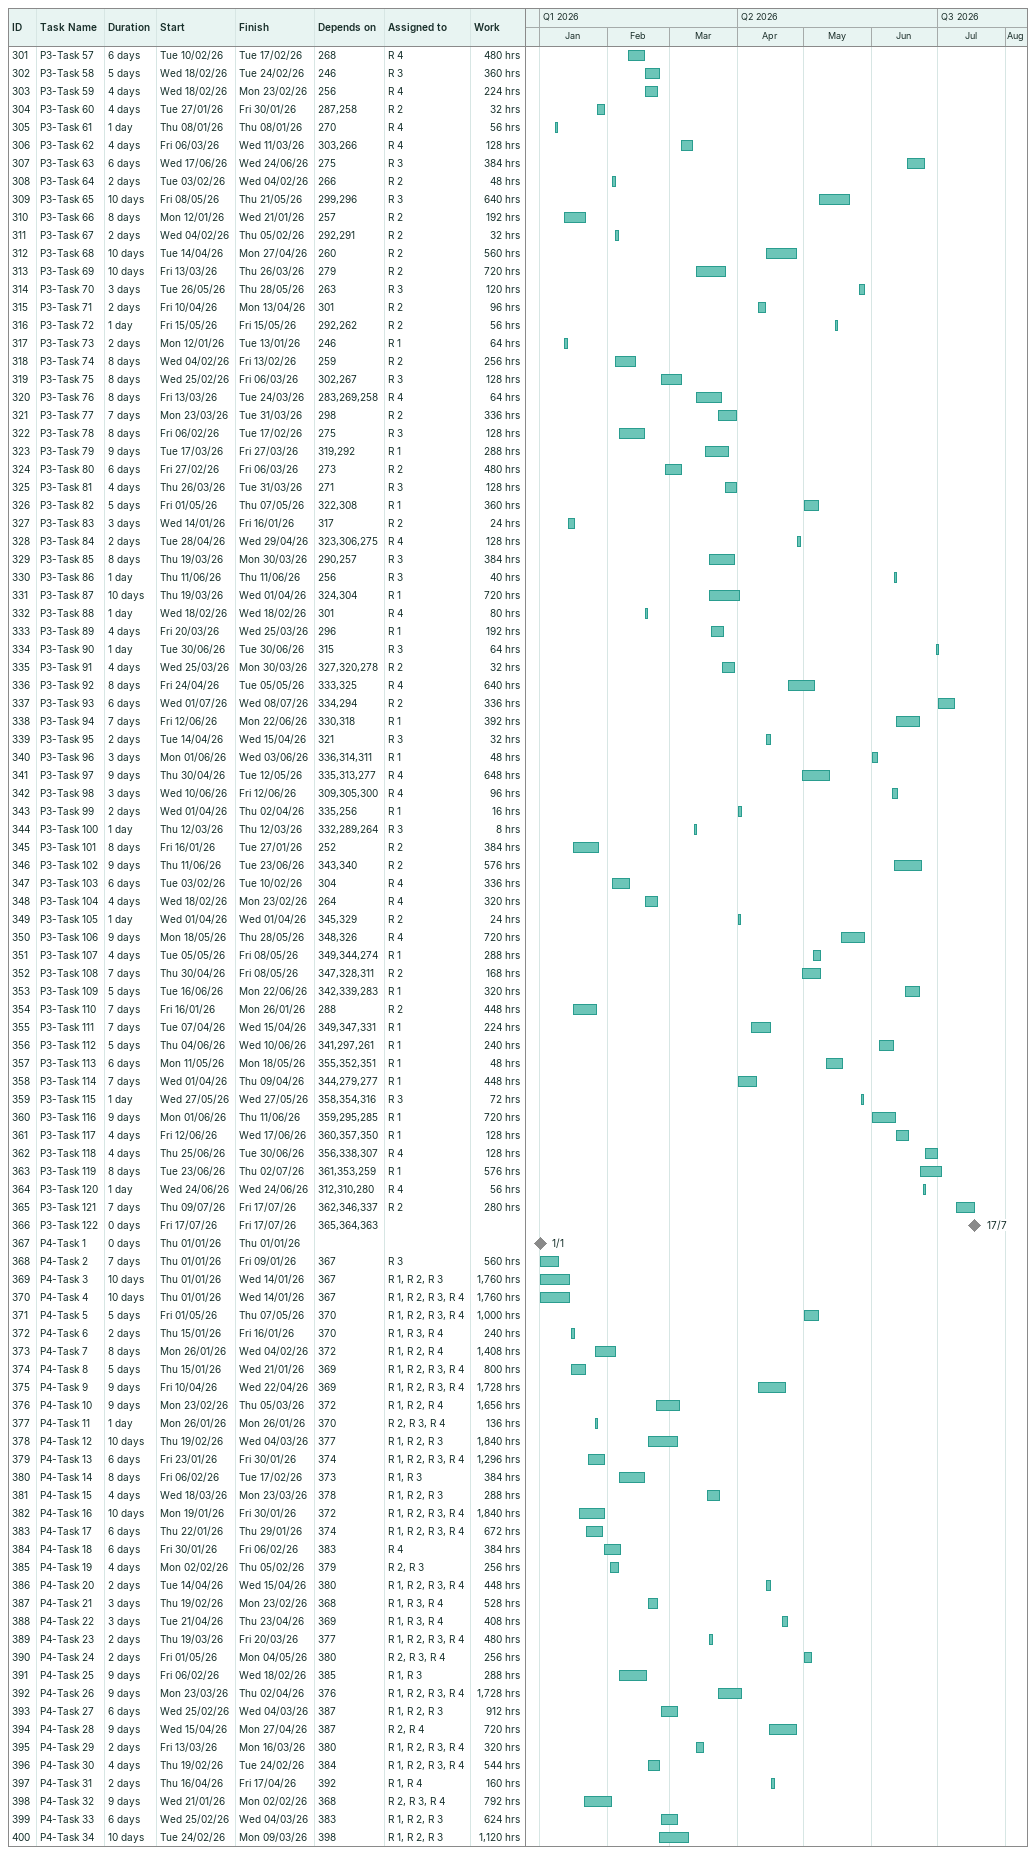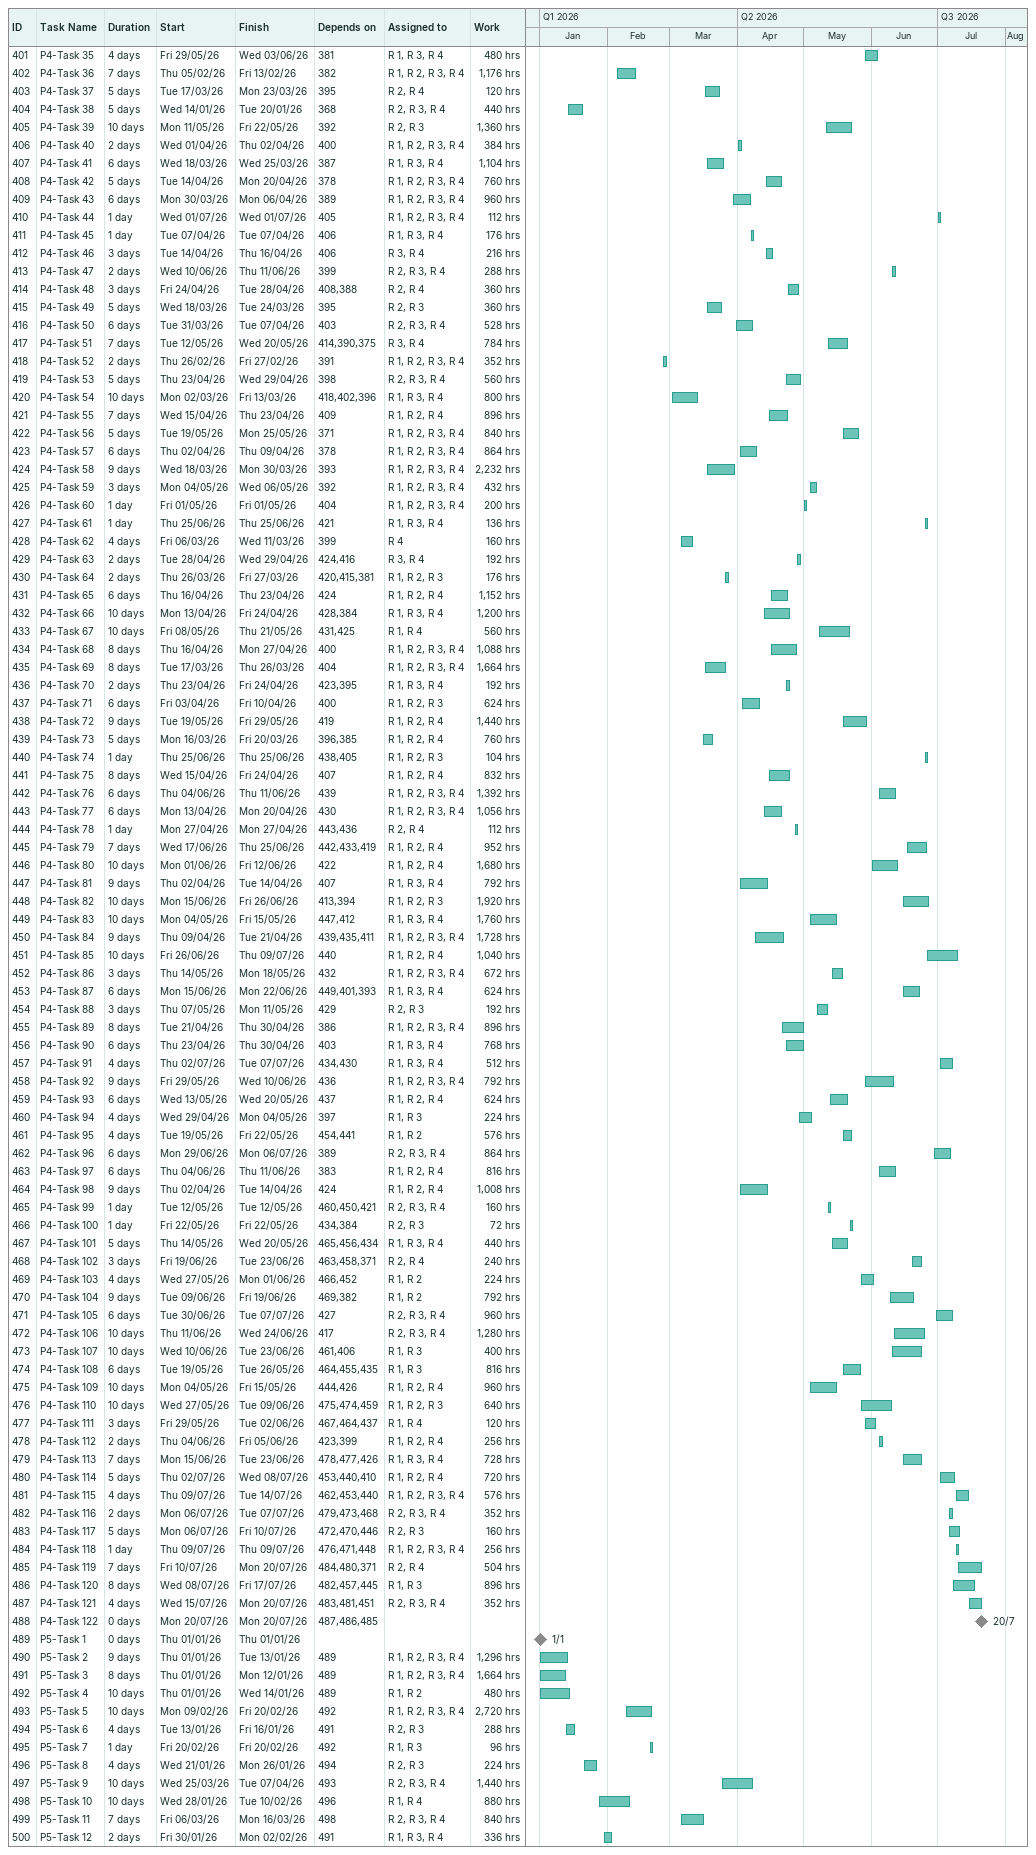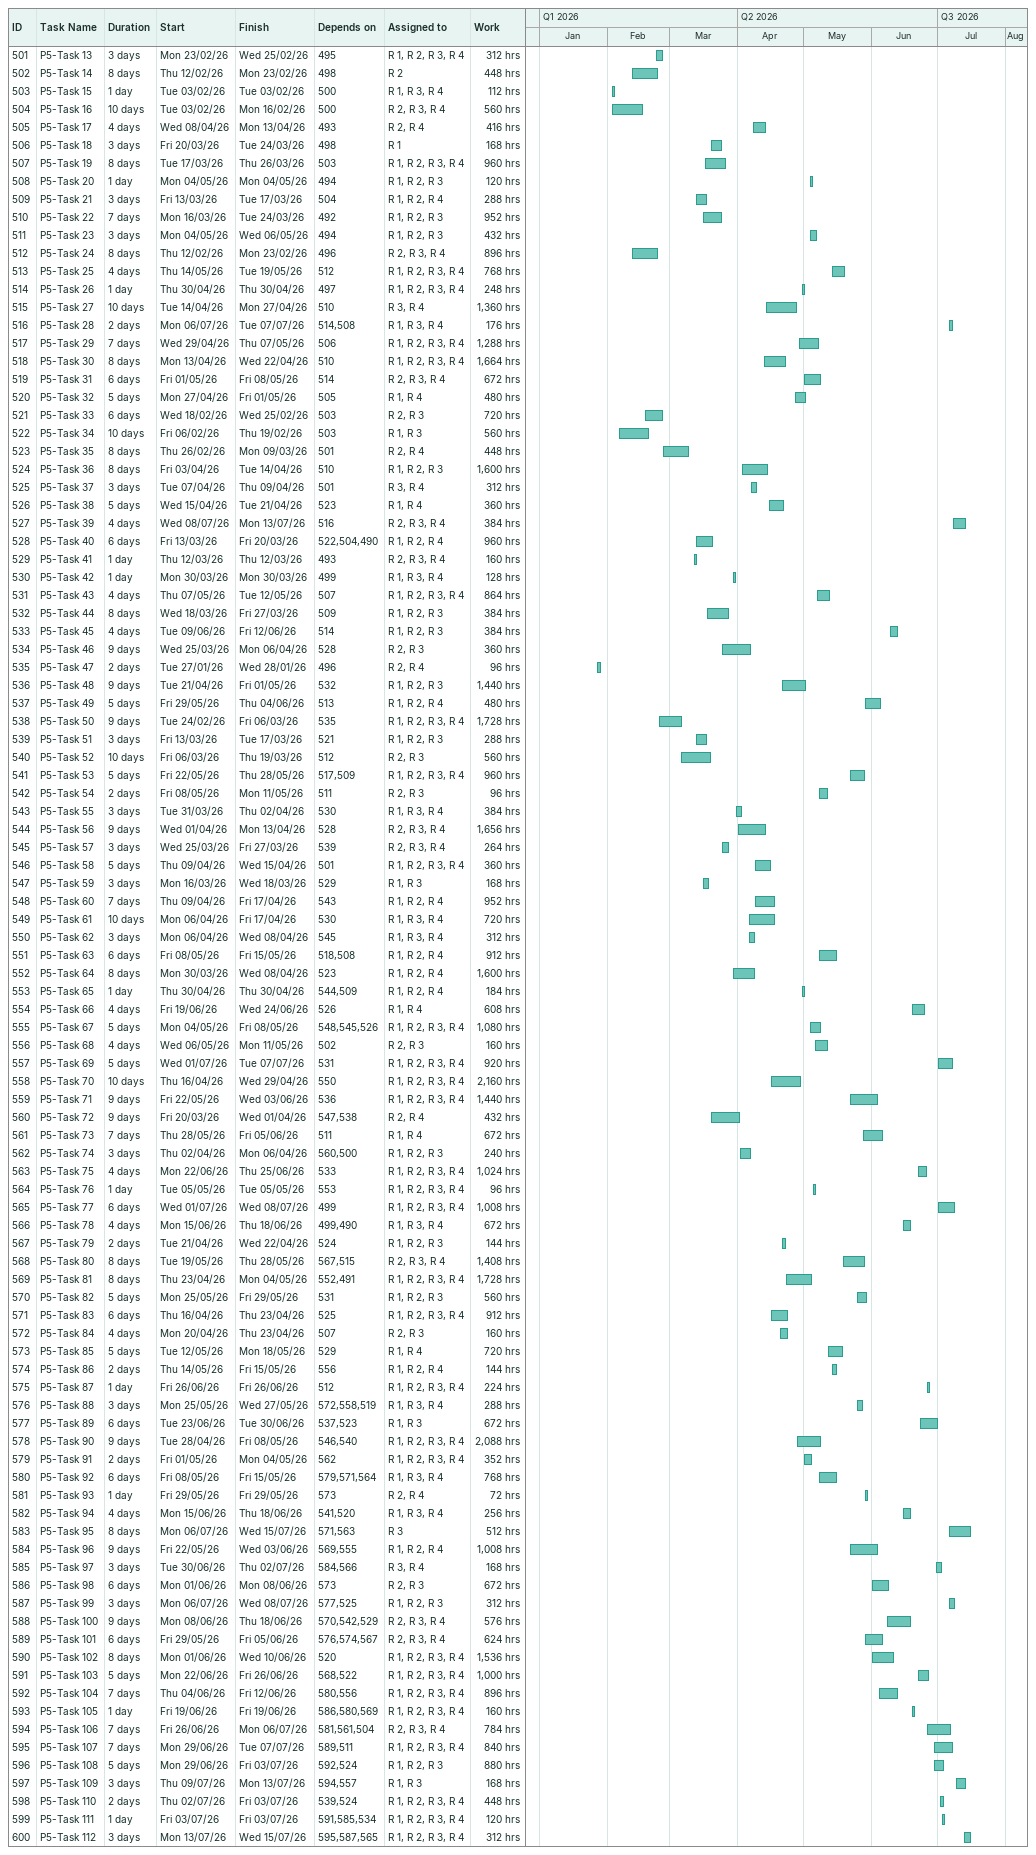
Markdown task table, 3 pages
| ID | Task | Duration | Start | Finish | Predecessors | Resources | Work (h) |
|---|---|---|---|---|---|---|---|
| 301 | P3-Task 57 | 6d | 2026-02-10 | 2026-02-17 | 268 | R 4 | 480 |
| 302 | P3-Task 58 | 5d | 2026-02-18 | 2026-02-24 | 246 | R 3 | 360 |
| 303 | P3-Task 59 | 4d | 2026-02-18 | 2026-02-23 | 256 | R 4 | 224 |
| 304 | P3-Task 60 | 4d | 2026-01-27 | 2026-01-30 | 287, 258 | R 2 | 32 |
| 305 | P3-Task 61 | 1d | 2026-01-08 | 2026-01-08 | 270 | R 4 | 56 |
| 306 | P3-Task 62 | 4d | 2026-03-06 | 2026-03-11 | 303, 266 | R 4 | 128 |
| 307 | P3-Task 63 | 6d | 2026-06-17 | 2026-06-24 | 275 | R 3 | 384 |
| 308 | P3-Task 64 | 2d | 2026-02-03 | 2026-02-04 | 266 | R 2 | 48 |
| 309 | P3-Task 65 | 10d | 2026-05-08 | 2026-05-21 | 299, 296 | R 3 | 640 |
| 310 | P3-Task 66 | 8d | 2026-01-12 | 2026-01-21 | 257 | R 2 | 192 |
| 311 | P3-Task 67 | 2d | 2026-02-04 | 2026-02-05 | 292, 291 | R 2 | 32 |
| 312 | P3-Task 68 | 10d | 2026-04-14 | 2026-04-27 | 260 | R 2 | 560 |
| 313 | P3-Task 69 | 10d | 2026-03-13 | 2026-03-26 | 279 | R 2 | 720 |
| 314 | P3-Task 70 | 3d | 2026-05-26 | 2026-05-28 | 263 | R 3 | 120 |
| 315 | P3-Task 71 | 2d | 2026-04-10 | 2026-04-13 | 301 | R 2 | 96 |
| 316 | P3-Task 72 | 1d | 2026-05-15 | 2026-05-15 | 292, 262 | R 2 | 56 |
| 317 | P3-Task 73 | 2d | 2026-01-12 | 2026-01-13 | 246 | R 1 | 64 |
| 318 | P3-Task 74 | 8d | 2026-02-04 | 2026-02-13 | 259 | R 2 | 256 |
| 319 | P3-Task 75 | 8d | 2026-02-25 | 2026-03-06 | 302, 267 | R 3 | 128 |
| 320 | P3-Task 76 | 8d | 2026-03-13 | 2026-03-24 | 283, 269, 258 | R 4 | 64 |
| 321 | P3-Task 77 | 7d | 2026-03-23 | 2026-03-31 | 298 | R 2 | 336 |
| 322 | P3-Task 78 | 8d | 2026-02-06 | 2026-02-17 | 275 | R 3 | 128 |
| 323 | P3-Task 79 | 9d | 2026-03-17 | 2026-03-27 | 319, 292 | R 1 | 288 |
| 324 | P3-Task 80 | 6d | 2026-02-27 | 2026-03-06 | 273 | R 2 | 480 |
| 325 | P3-Task 81 | 4d | 2026-03-26 | 2026-03-31 | 271 | R 3 | 128 |
| 326 | P3-Task 82 | 5d | 2026-05-01 | 2026-05-07 | 322, 308 | R 1 | 360 |
| 327 | P3-Task 83 | 3d | 2026-01-14 | 2026-01-16 | 317 | R 2 | 24 |
| 328 | P3-Task 84 | 2d | 2026-04-28 | 2026-04-29 | 323, 306, 275 | R 4 | 128 |
| 329 | P3-Task 85 | 8d | 2026-03-19 | 2026-03-30 | 290, 257 | R 3 | 384 |
| 330 | P3-Task 86 | 1d | 2026-06-11 | 2026-06-11 | 256 | R 3 | 40 |
| 331 | P3-Task 87 | 10d | 2026-03-19 | 2026-04-01 | 324, 304 | R 1 | 720 |
| 332 | P3-Task 88 | 1d | 2026-02-18 | 2026-02-18 | 301 | R 4 | 80 |
| 333 | P3-Task 89 | 4d | 2026-03-20 | 2026-03-25 | 296 | R 1 | 192 |
| 334 | P3-Task 90 | 1d | 2026-06-30 | 2026-06-30 | 315 | R 3 | 64 |
| 335 | P3-Task 91 | 4d | 2026-03-25 | 2026-03-30 | 327, 320, 278 | R 2 | 32 |
| 336 | P3-Task 92 | 8d | 2026-04-24 | 2026-05-05 | 333, 325 | R 4 | 640 |
| 337 | P3-Task 93 | 6d | 2026-07-01 | 2026-07-08 | 334, 294 | R 2 | 336 |
| 338 | P3-Task 94 | 7d | 2026-06-12 | 2026-06-22 | 330, 318 | R 1 | 392 |
| 339 | P3-Task 95 | 2d | 2026-04-14 | 2026-04-15 | 321 | R 3 | 32 |
| 340 | P3-Task 96 | 3d | 2026-06-01 | 2026-06-03 | 336, 314, 311 | R 1 | 48 |
| 341 | P3-Task 97 | 9d | 2026-04-30 | 2026-05-12 | 335, 313, 277 | R 4 | 648 |
| 342 | P3-Task 98 | 3d | 2026-06-10 | 2026-06-12 | 309, 305, 300 | R 4 | 96 |
| 343 | P3-Task 99 | 2d | 2026-04-01 | 2026-04-02 | 335, 256 | R 1 | 16 |
| 344 | P3-Task 100 | 1d | 2026-03-12 | 2026-03-12 | 332, 289, 264 | R 3 | 8 |
| 345 | P3-Task 101 | 8d | 2026-01-16 | 2026-01-27 | 252 | R 2 | 384 |
| 346 | P3-Task 102 | 9d | 2026-06-11 | 2026-06-23 | 343, 340 | R 2 | 576 |
| 347 | P3-Task 103 | 6d | 2026-02-03 | 2026-02-10 | 304 | R 4 | 336 |
| 348 | P3-Task 104 | 4d | 2026-02-18 | 2026-02-23 | 264 | R 4 | 320 |
| 349 | P3-Task 105 | 1d | 2026-04-01 | 2026-04-01 | 345, 329 | R 2 | 24 |
| 350 | P3-Task 106 | 9d | 2026-05-18 | 2026-05-28 | 348, 326 | R 4 | 720 |
| 351 | P3-Task 107 | 4d | 2026-05-05 | 2026-05-08 | 349, 344, 274 | R 1 | 288 |
| 352 | P3-Task 108 | 7d | 2026-04-30 | 2026-05-08 | 347, 328, 311 | R 2 | 168 |
| 353 | P3-Task 109 | 5d | 2026-06-16 | 2026-06-22 | 342, 339, 283 | R 1 | 320 |
| 354 | P3-Task 110 | 7d | 2026-01-16 | 2026-01-26 | 288 | R 2 | 448 |
| 355 | P3-Task 111 | 7d | 2026-04-07 | 2026-04-15 | 349, 347, 331 | R 1 | 224 |
| 356 | P3-Task 112 | 5d | 2026-06-04 | 2026-06-10 | 341, 297, 261 | R 1 | 240 |
| 357 | P3-Task 113 | 6d | 2026-05-11 | 2026-05-18 | 355, 352, 351 | R 1 | 48 |
| 358 | P3-Task 114 | 7d | 2026-04-01 | 2026-04-09 | 344, 279, 277 | R 1 | 448 |
| 359 | P3-Task 115 | 1d | 2026-05-27 | 2026-05-27 | 358, 354, 316 | R 3 | 72 |
| 360 | P3-Task 116 | 9d | 2026-06-01 | 2026-06-11 | 359, 295, 285 | R 1 | 720 |
| 361 | P3-Task 117 | 4d | 2026-06-12 | 2026-06-17 | 360, 357, 350 | R 1 | 128 |
| 362 | P3-Task 118 | 4d | 2026-06-25 | 2026-06-30 | 356, 338, 307 | R 4 | 128 |
| 363 | P3-Task 119 | 8d | 2026-06-23 | 2026-07-02 | 361, 353, 259 | R 1 | 576 |
| 364 | P3-Task 120 | 1d | 2026-06-24 | 2026-06-24 | 312, 310, 280 | R 4 | 56 |
| 365 | P3-Task 121 | 7d | 2026-07-09 | 2026-07-17 | 362, 346, 337 | R 2 | 280 |
| 366 | P3-Task 122 | 0d | 2026-07-17 | 2026-07-17 | 365, 364, 363 |  |  |
| 367 | P4-Task 1 | 0d | 2026-01-01 | 2026-01-01 |  |  |  |
| 368 | P4-Task 2 | 7d | 2026-01-01 | 2026-01-09 | 367 | R 3 | 560 |
| 369 | P4-Task 3 | 10d | 2026-01-01 | 2026-01-14 | 367 | R 1, R 2, R 3 | 1760 |
| 370 | P4-Task 4 | 10d | 2026-01-01 | 2026-01-14 | 367 | R 1, R 2, R 3, R 4 | 1760 |
| 371 | P4-Task 5 | 5d | 2026-05-01 | 2026-05-07 | 370 | R 1, R 2, R 3, R 4 | 1000 |
| 372 | P4-Task 6 | 2d | 2026-01-15 | 2026-01-16 | 370 | R 1, R 3, R 4 | 240 |
| 373 | P4-Task 7 | 8d | 2026-01-26 | 2026-02-04 | 372 | R 1, R 2, R 4 | 1408 |
| 374 | P4-Task 8 | 5d | 2026-01-15 | 2026-01-21 | 369 | R 1, R 2, R 3, R 4 | 800 |
| 375 | P4-Task 9 | 9d | 2026-04-10 | 2026-04-22 | 369 | R 1, R 2, R 3, R 4 | 1728 |
| 376 | P4-Task 10 | 9d | 2026-02-23 | 2026-03-05 | 372 | R 1, R 2, R 4 | 1656 |
| 377 | P4-Task 11 | 1d | 2026-01-26 | 2026-01-26 | 370 | R 2, R 3, R 4 | 136 |
| 378 | P4-Task 12 | 10d | 2026-02-19 | 2026-03-04 | 377 | R 1, R 2, R 3 | 1840 |
| 379 | P4-Task 13 | 6d | 2026-01-23 | 2026-01-30 | 374 | R 1, R 2, R 3, R 4 | 1296 |
| 380 | P4-Task 14 | 8d | 2026-02-06 | 2026-02-17 | 373 | R 1, R 3 | 384 |
| 381 | P4-Task 15 | 4d | 2026-03-18 | 2026-03-23 | 378 | R 1, R 2, R 3 | 288 |
| 382 | P4-Task 16 | 10d | 2026-01-19 | 2026-01-30 | 372 | R 1, R 2, R 3, R 4 | 1840 |
| 383 | P4-Task 17 | 6d | 2026-01-22 | 2026-01-29 | 374 | R 1, R 2, R 3, R 4 | 672 |
| 384 | P4-Task 18 | 6d | 2026-01-30 | 2026-02-06 | 383 | R 4 | 384 |
| 385 | P4-Task 19 | 4d | 2026-02-02 | 2026-02-05 | 379 | R 2, R 3 | 256 |
| 386 | P4-Task 20 | 2d | 2026-04-14 | 2026-04-15 | 380 | R 1, R 2, R 3, R 4 | 448 |
| 387 | P4-Task 21 | 3d | 2026-02-19 | 2026-02-23 | 368 | R 1, R 3, R 4 | 528 |
| 388 | P4-Task 22 | 3d | 2026-04-21 | 2026-04-23 | 369 | R 1, R 3, R 4 | 408 |
| 389 | P4-Task 23 | 2d | 2026-03-19 | 2026-03-20 | 377 | R 1, R 2, R 3, R 4 | 480 |
| 390 | P4-Task 24 | 2d | 2026-05-01 | 2026-05-04 | 380 | R 2, R 3, R 4 | 256 |
| 391 | P4-Task 25 | 9d | 2026-02-06 | 2026-02-18 | 385 | R 1, R 3 | 288 |
| 392 | P4-Task 26 | 9d | 2026-03-23 | 2026-04-02 | 376 | R 1, R 2, R 3, R 4 | 1728 |
| 393 | P4-Task 27 | 6d | 2026-02-25 | 2026-03-04 | 387 | R 1, R 2, R 3 | 912 |
| 394 | P4-Task 28 | 9d | 2026-04-15 | 2026-04-27 | 387 | R 2, R 4 | 720 |
| 395 | P4-Task 29 | 2d | 2026-03-13 | 2026-03-16 | 380 | R 1, R 2, R 3, R 4 | 320 |
| 396 | P4-Task 30 | 4d | 2026-02-19 | 2026-02-24 | 384 | R 1, R 2, R 3, R 4 | 544 |
| 397 | P4-Task 31 | 2d | 2026-04-16 | 2026-04-17 | 392 | R 1, R 4 | 160 |
| 398 | P4-Task 32 | 9d | 2026-01-21 | 2026-02-02 | 368 | R 2, R 3, R 4 | 792 |
| 399 | P4-Task 33 | 6d | 2026-02-25 | 2026-03-04 | 383 | R 1, R 2, R 3 | 624 |
| 400 | P4-Task 34 | 10d | 2026-02-24 | 2026-03-09 | 398 | R 1, R 2, R 3 | 1120 |
| 401 | P4-Task 35 | 4d | 2026-05-29 | 2026-06-03 | 381 | R 1, R 3, R 4 | 480 |
| 402 | P4-Task 36 | 7d | 2026-02-05 | 2026-02-13 | 382 | R 1, R 2, R 3, R 4 | 1176 |
| 403 | P4-Task 37 | 5d | 2026-03-17 | 2026-03-23 | 395 | R 2, R 4 | 120 |
| 404 | P4-Task 38 | 5d | 2026-01-14 | 2026-01-20 | 368 | R 2, R 3, R 4 | 440 |
| 405 | P4-Task 39 | 10d | 2026-05-11 | 2026-05-22 | 392 | R 2, R 3 | 1360 |
| 406 | P4-Task 40 | 2d | 2026-04-01 | 2026-04-02 | 400 | R 1, R 2, R 3, R 4 | 384 |
| 407 | P4-Task 41 | 6d | 2026-03-18 | 2026-03-25 | 387 | R 1, R 3, R 4 | 1104 |
| 408 | P4-Task 42 | 5d | 2026-04-14 | 2026-04-20 | 378 | R 1, R 2, R 3, R 4 | 760 |
| 409 | P4-Task 43 | 6d | 2026-03-30 | 2026-04-06 | 389 | R 1, R 2, R 3, R 4 | 960 |
| 410 | P4-Task 44 | 1d | 2026-07-01 | 2026-07-01 | 405 | R 1, R 2, R 3, R 4 | 112 |
| 411 | P4-Task 45 | 1d | 2026-04-07 | 2026-04-07 | 406 | R 1, R 3, R 4 | 176 |
| 412 | P4-Task 46 | 3d | 2026-04-14 | 2026-04-16 | 406 | R 3, R 4 | 216 |
| 413 | P4-Task 47 | 2d | 2026-06-10 | 2026-06-11 | 399 | R 2, R 3, R 4 | 288 |
| 414 | P4-Task 48 | 3d | 2026-04-24 | 2026-04-28 | 408, 388 | R 2, R 4 | 360 |
| 415 | P4-Task 49 | 5d | 2026-03-18 | 2026-03-24 | 395 | R 2, R 3 | 360 |
| 416 | P4-Task 50 | 6d | 2026-03-31 | 2026-04-07 | 403 | R 2, R 3, R 4 | 528 |
| 417 | P4-Task 51 | 7d | 2026-05-12 | 2026-05-20 | 414, 390, 375 | R 3, R 4 | 784 |
| 418 | P4-Task 52 | 2d | 2026-02-26 | 2026-02-27 | 391 | R 1, R 2, R 3, R 4 | 352 |
| 419 | P4-Task 53 | 5d | 2026-04-23 | 2026-04-29 | 398 | R 2, R 3, R 4 | 560 |
| 420 | P4-Task 54 | 10d | 2026-03-02 | 2026-03-13 | 418, 402, 396 | R 1, R 3, R 4 | 800 |
| 421 | P4-Task 55 | 7d | 2026-04-15 | 2026-04-23 | 409 | R 1, R 2, R 4 | 896 |
| 422 | P4-Task 56 | 5d | 2026-05-19 | 2026-05-25 | 371 | R 1, R 2, R 3, R 4 | 840 |
| 423 | P4-Task 57 | 6d | 2026-04-02 | 2026-04-09 | 378 | R 1, R 2, R 3, R 4 | 864 |
| 424 | P4-Task 58 | 9d | 2026-03-18 | 2026-03-30 | 393 | R 1, R 2, R 3, R 4 | 2232 |
| 425 | P4-Task 59 | 3d | 2026-05-04 | 2026-05-06 | 392 | R 1, R 2, R 3, R 4 | 432 |
| 426 | P4-Task 60 | 1d | 2026-05-01 | 2026-05-01 | 404 | R 1, R 2, R 3, R 4 | 200 |
| 427 | P4-Task 61 | 1d | 2026-06-25 | 2026-06-25 | 421 | R 1, R 3, R 4 | 136 |
| 428 | P4-Task 62 | 4d | 2026-03-06 | 2026-03-11 | 399 | R 4 | 160 |
| 429 | P4-Task 63 | 2d | 2026-04-28 | 2026-04-29 | 424, 416 | R 3, R 4 | 192 |
| 430 | P4-Task 64 | 2d | 2026-03-26 | 2026-03-27 | 420, 415, 381 | R 1, R 2, R 3 | 176 |
| 431 | P4-Task 65 | 6d | 2026-04-16 | 2026-04-23 | 424 | R 1, R 2, R 4 | 1152 |
| 432 | P4-Task 66 | 10d | 2026-04-13 | 2026-04-24 | 428, 384 | R 1, R 3, R 4 | 1200 |
| 433 | P4-Task 67 | 10d | 2026-05-08 | 2026-05-21 | 431, 425 | R 1, R 4 | 560 |
| 434 | P4-Task 68 | 8d | 2026-04-16 | 2026-04-27 | 400 | R 1, R 2, R 3, R 4 | 1088 |
| 435 | P4-Task 69 | 8d | 2026-03-17 | 2026-03-26 | 404 | R 1, R 2, R 3, R 4 | 1664 |
| 436 | P4-Task 70 | 2d | 2026-04-23 | 2026-04-24 | 423, 395 | R 1, R 3, R 4 | 192 |
| 437 | P4-Task 71 | 6d | 2026-04-03 | 2026-04-10 | 400 | R 1, R 2, R 3 | 624 |
| 438 | P4-Task 72 | 9d | 2026-05-19 | 2026-05-29 | 419 | R 1, R 2, R 4 | 1440 |
| 439 | P4-Task 73 | 5d | 2026-03-16 | 2026-03-20 | 396, 385 | R 1, R 2, R 4 | 760 |
| 440 | P4-Task 74 | 1d | 2026-06-25 | 2026-06-25 | 438, 405 | R 1, R 2, R 3 | 104 |
| 441 | P4-Task 75 | 8d | 2026-04-15 | 2026-04-24 | 407 | R 1, R 2, R 4 | 832 |
| 442 | P4-Task 76 | 6d | 2026-06-04 | 2026-06-11 | 439 | R 1, R 2, R 3, R 4 | 1392 |
| 443 | P4-Task 77 | 6d | 2026-04-13 | 2026-04-20 | 430 | R 1, R 2, R 3, R 4 | 1056 |
| 444 | P4-Task 78 | 1d | 2026-04-27 | 2026-04-27 | 443, 436 | R 2, R 4 | 112 |
| 445 | P4-Task 79 | 7d | 2026-06-17 | 2026-06-25 | 442, 433, 419 | R 1, R 2, R 4 | 952 |
| 446 | P4-Task 80 | 10d | 2026-06-01 | 2026-06-12 | 422 | R 1, R 2, R 4 | 1680 |
| 447 | P4-Task 81 | 9d | 2026-04-02 | 2026-04-14 | 407 | R 1, R 3, R 4 | 792 |
| 448 | P4-Task 82 | 10d | 2026-06-15 | 2026-06-26 | 413, 394 | R 1, R 2, R 3 | 1920 |
| 449 | P4-Task 83 | 10d | 2026-05-04 | 2026-05-15 | 447, 412 | R 1, R 3, R 4 | 1760 |
| 450 | P4-Task 84 | 9d | 2026-04-09 | 2026-04-21 | 439, 435, 411 | R 1, R 2, R 3, R 4 | 1728 |
| 451 | P4-Task 85 | 10d | 2026-06-26 | 2026-07-09 | 440 | R 1, R 2, R 4 | 1040 |
| 452 | P4-Task 86 | 3d | 2026-05-14 | 2026-05-18 | 432 | R 1, R 2, R 3, R 4 | 672 |
| 453 | P4-Task 87 | 6d | 2026-06-15 | 2026-06-22 | 449, 401, 393 | R 1, R 3, R 4 | 624 |
| 454 | P4-Task 88 | 3d | 2026-05-07 | 2026-05-11 | 429 | R 2, R 3 | 192 |
| 455 | P4-Task 89 | 8d | 2026-04-21 | 2026-04-30 | 386 | R 1, R 2, R 3, R 4 | 896 |
| 456 | P4-Task 90 | 6d | 2026-04-23 | 2026-04-30 | 403 | R 1, R 3, R 4 | 768 |
| 457 | P4-Task 91 | 4d | 2026-07-02 | 2026-07-07 | 434, 430 | R 1, R 3, R 4 | 512 |
| 458 | P4-Task 92 | 9d | 2026-05-29 | 2026-06-10 | 436 | R 1, R 2, R 3, R 4 | 792 |
| 459 | P4-Task 93 | 6d | 2026-05-13 | 2026-05-20 | 437 | R 1, R 2, R 4 | 624 |
| 460 | P4-Task 94 | 4d | 2026-04-29 | 2026-05-04 | 397 | R 1, R 3 | 224 |
| 461 | P4-Task 95 | 4d | 2026-05-19 | 2026-05-22 | 454, 441 | R 1, R 2 | 576 |
| 462 | P4-Task 96 | 6d | 2026-06-29 | 2026-07-06 | 389 | R 2, R 3, R 4 | 864 |
| 463 | P4-Task 97 | 6d | 2026-06-04 | 2026-06-11 | 383 | R 1, R 2, R 4 | 816 |
| 464 | P4-Task 98 | 9d | 2026-04-02 | 2026-04-14 | 424 | R 1, R 2, R 4 | 1008 |
| 465 | P4-Task 99 | 1d | 2026-05-12 | 2026-05-12 | 460, 450, 421 | R 2, R 3, R 4 | 160 |
| 466 | P4-Task 100 | 1d | 2026-05-22 | 2026-05-22 | 434, 384 | R 2, R 3 | 72 |
| 467 | P4-Task 101 | 5d | 2026-05-14 | 2026-05-20 | 465, 456, 434 | R 1, R 3, R 4 | 440 |
| 468 | P4-Task 102 | 3d | 2026-06-19 | 2026-06-23 | 463, 458, 371 | R 2, R 4 | 240 |
| 469 | P4-Task 103 | 4d | 2026-05-27 | 2026-06-01 | 466, 452 | R 1, R 2 | 224 |
| 470 | P4-Task 104 | 9d | 2026-06-09 | 2026-06-19 | 469, 382 | R 1, R 2 | 792 |
| 471 | P4-Task 105 | 6d | 2026-06-30 | 2026-07-07 | 427 | R 2, R 3, R 4 | 960 |
| 472 | P4-Task 106 | 10d | 2026-06-11 | 2026-06-24 | 417 | R 2, R 3, R 4 | 1280 |
| 473 | P4-Task 107 | 10d | 2026-06-10 | 2026-06-23 | 461, 406 | R 1, R 3 | 400 |
| 474 | P4-Task 108 | 6d | 2026-05-19 | 2026-05-26 | 464, 455, 435 | R 1, R 3 | 816 |
| 475 | P4-Task 109 | 10d | 2026-05-04 | 2026-05-15 | 444, 426 | R 1, R 2, R 4 | 960 |
| 476 | P4-Task 110 | 10d | 2026-05-27 | 2026-06-09 | 475, 474, 459 | R 1, R 2, R 3 | 640 |
| 477 | P4-Task 111 | 3d | 2026-05-29 | 2026-06-02 | 467, 464, 437 | R 1, R 4 | 120 |
| 478 | P4-Task 112 | 2d | 2026-06-04 | 2026-06-05 | 423, 399 | R 1, R 2, R 4 | 256 |
| 479 | P4-Task 113 | 7d | 2026-06-15 | 2026-06-23 | 478, 477, 426 | R 1, R 3, R 4 | 728 |
| 480 | P4-Task 114 | 5d | 2026-07-02 | 2026-07-08 | 453, 440, 410 | R 1, R 2, R 4 | 720 |
| 481 | P4-Task 115 | 4d | 2026-07-09 | 2026-07-14 | 462, 453, 440 | R 1, R 2, R 3, R 4 | 576 |
| 482 | P4-Task 116 | 2d | 2026-07-06 | 2026-07-07 | 479, 473, 468 | R 2, R 3, R 4 | 352 |
| 483 | P4-Task 117 | 5d | 2026-07-06 | 2026-07-10 | 472, 470, 446 | R 2, R 3 | 160 |
| 484 | P4-Task 118 | 1d | 2026-07-09 | 2026-07-09 | 476, 471, 448 | R 1, R 2, R 3, R 4 | 256 |
| 485 | P4-Task 119 | 7d | 2026-07-10 | 2026-07-20 | 484, 480, 371 | R 2, R 4 | 504 |
| 486 | P4-Task 120 | 8d | 2026-07-08 | 2026-07-17 | 482, 457, 445 | R 1, R 3 | 896 |
| 487 | P4-Task 121 | 4d | 2026-07-15 | 2026-07-20 | 483, 481, 451 | R 2, R 3, R 4 | 352 |
| 488 | P4-Task 122 | 0d | 2026-07-20 | 2026-07-20 | 487, 486, 485 |  |  |
| 489 | P5-Task 1 | 0d | 2026-01-01 | 2026-01-01 |  |  |  |
| 490 | P5-Task 2 | 9d | 2026-01-01 | 2026-01-13 | 489 | R 1, R 2, R 3, R 4 | 1296 |
| 491 | P5-Task 3 | 8d | 2026-01-01 | 2026-01-12 | 489 | R 1, R 2, R 3, R 4 | 1664 |
| 492 | P5-Task 4 | 10d | 2026-01-01 | 2026-01-14 | 489 | R 1, R 2 | 480 |
| 493 | P5-Task 5 | 10d | 2026-02-09 | 2026-02-20 | 492 | R 1, R 2, R 3, R 4 | 2720 |
| 494 | P5-Task 6 | 4d | 2026-01-13 | 2026-01-16 | 491 | R 2, R 3 | 288 |
| 495 | P5-Task 7 | 1d | 2026-02-20 | 2026-02-20 | 492 | R 1, R 3 | 96 |
| 496 | P5-Task 8 | 4d | 2026-01-21 | 2026-01-26 | 494 | R 2, R 3 | 224 |
| 497 | P5-Task 9 | 10d | 2026-03-25 | 2026-04-07 | 493 | R 2, R 3, R 4 | 1440 |
| 498 | P5-Task 10 | 10d | 2026-01-28 | 2026-02-10 | 496 | R 1, R 4 | 880 |
| 499 | P5-Task 11 | 7d | 2026-03-06 | 2026-03-16 | 498 | R 2, R 3, R 4 | 840 |
| 500 | P5-Task 12 | 2d | 2026-01-30 | 2026-02-02 | 491 | R 1, R 3, R 4 | 336 |
| 501 | P5-Task 13 | 3d | 2026-02-23 | 2026-02-25 | 495 | R 1, R 2, R 3, R 4 | 312 |
| 502 | P5-Task 14 | 8d | 2026-02-12 | 2026-02-23 | 498 | R 2 | 448 |
| 503 | P5-Task 15 | 1d | 2026-02-03 | 2026-02-03 | 500 | R 1, R 3, R 4 | 112 |
| 504 | P5-Task 16 | 10d | 2026-02-03 | 2026-02-16 | 500 | R 2, R 3, R 4 | 560 |
| 505 | P5-Task 17 | 4d | 2026-04-08 | 2026-04-13 | 493 | R 2, R 4 | 416 |
| 506 | P5-Task 18 | 3d | 2026-03-20 | 2026-03-24 | 498 | R 1 | 168 |
| 507 | P5-Task 19 | 8d | 2026-03-17 | 2026-03-26 | 503 | R 1, R 2, R 3, R 4 | 960 |
| 508 | P5-Task 20 | 1d | 2026-05-04 | 2026-05-04 | 494 | R 1, R 2, R 3 | 120 |
| 509 | P5-Task 21 | 3d | 2026-03-13 | 2026-03-17 | 504 | R 1, R 2, R 4 | 288 |
| 510 | P5-Task 22 | 7d | 2026-03-16 | 2026-03-24 | 492 | R 1, R 2, R 3 | 952 |
| 511 | P5-Task 23 | 3d | 2026-05-04 | 2026-05-06 | 494 | R 1, R 2, R 3 | 432 |
| 512 | P5-Task 24 | 8d | 2026-02-12 | 2026-02-23 | 496 | R 2, R 3, R 4 | 896 |
| 513 | P5-Task 25 | 4d | 2026-05-14 | 2026-05-19 | 512 | R 1, R 2, R 3, R 4 | 768 |
| 514 | P5-Task 26 | 1d | 2026-04-30 | 2026-04-30 | 497 | R 1, R 2, R 3, R 4 | 248 |
| 515 | P5-Task 27 | 10d | 2026-04-14 | 2026-04-27 | 510 | R 3, R 4 | 1360 |
| 516 | P5-Task 28 | 2d | 2026-07-06 | 2026-07-07 | 514, 508 | R 1, R 3, R 4 | 176 |
| 517 | P5-Task 29 | 7d | 2026-04-29 | 2026-05-07 | 506 | R 1, R 2, R 3, R 4 | 1288 |
| 518 | P5-Task 30 | 8d | 2026-04-13 | 2026-04-22 | 510 | R 1, R 2, R 3, R 4 | 1664 |
| 519 | P5-Task 31 | 6d | 2026-05-01 | 2026-05-08 | 514 | R 2, R 3, R 4 | 672 |
| 520 | P5-Task 32 | 5d | 2026-04-27 | 2026-05-01 | 505 | R 1, R 4 | 480 |
| 521 | P5-Task 33 | 6d | 2026-02-18 | 2026-02-25 | 503 | R 2, R 3 | 720 |
| 522 | P5-Task 34 | 10d | 2026-02-06 | 2026-02-19 | 503 | R 1, R 3 | 560 |
| 523 | P5-Task 35 | 8d | 2026-02-26 | 2026-03-09 | 501 | R 2, R 4 | 448 |
| 524 | P5-Task 36 | 8d | 2026-04-03 | 2026-04-14 | 510 | R 1, R 2, R 3 | 1600 |
| 525 | P5-Task 37 | 3d | 2026-04-07 | 2026-04-09 | 501 | R 3, R 4 | 312 |
| 526 | P5-Task 38 | 5d | 2026-04-15 | 2026-04-21 | 523 | R 1, R 4 | 360 |
| 527 | P5-Task 39 | 4d | 2026-07-08 | 2026-07-13 | 516 | R 2, R 3, R 4 | 384 |
| 528 | P5-Task 40 | 6d | 2026-03-13 | 2026-03-20 | 522, 504, 490 | R 1, R 2, R 4 | 960 |
| 529 | P5-Task 41 | 1d | 2026-03-12 | 2026-03-12 | 493 | R 2, R 3, R 4 | 160 |
| 530 | P5-Task 42 | 1d | 2026-03-30 | 2026-03-30 | 499 | R 1, R 3, R 4 | 128 |
| 531 | P5-Task 43 | 4d | 2026-05-07 | 2026-05-12 | 507 | R 1, R 2, R 3, R 4 | 864 |
| 532 | P5-Task 44 | 8d | 2026-03-18 | 2026-03-27 | 509 | R 1, R 2, R 3 | 384 |
| 533 | P5-Task 45 | 4d | 2026-06-09 | 2026-06-12 | 514 | R 1, R 2, R 3 | 384 |
| 534 | P5-Task 46 | 9d | 2026-03-25 | 2026-04-06 | 528 | R 2, R 3 | 360 |
| 535 | P5-Task 47 | 2d | 2026-01-27 | 2026-01-28 | 496 | R 2, R 4 | 96 |
| 536 | P5-Task 48 | 9d | 2026-04-21 | 2026-05-01 | 532 | R 1, R 2, R 3 | 1440 |
| 537 | P5-Task 49 | 5d | 2026-05-29 | 2026-06-04 | 513 | R 1, R 2, R 4 | 480 |
| 538 | P5-Task 50 | 9d | 2026-02-24 | 2026-03-06 | 535 | R 1, R 2, R 3, R 4 | 1728 |
| 539 | P5-Task 51 | 3d | 2026-03-13 | 2026-03-17 | 521 | R 1, R 2, R 3 | 288 |
| 540 | P5-Task 52 | 10d | 2026-03-06 | 2026-03-19 | 512 | R 2, R 3 | 560 |
| 541 | P5-Task 53 | 5d | 2026-05-22 | 2026-05-28 | 517, 509 | R 1, R 2, R 3, R 4 | 960 |
| 542 | P5-Task 54 | 2d | 2026-05-08 | 2026-05-11 | 511 | R 2, R 3 | 96 |
| 543 | P5-Task 55 | 3d | 2026-03-31 | 2026-04-02 | 530 | R 1, R 3, R 4 | 384 |
| 544 | P5-Task 56 | 9d | 2026-04-01 | 2026-04-13 | 528 | R 2, R 3, R 4 | 1656 |
| 545 | P5-Task 57 | 3d | 2026-03-25 | 2026-03-27 | 539 | R 2, R 3, R 4 | 264 |
| 546 | P5-Task 58 | 5d | 2026-04-09 | 2026-04-15 | 501 | R 1, R 2, R 3, R 4 | 360 |
| 547 | P5-Task 59 | 3d | 2026-03-16 | 2026-03-18 | 529 | R 1, R 3 | 168 |
| 548 | P5-Task 60 | 7d | 2026-04-09 | 2026-04-17 | 543 | R 1, R 2, R 4 | 952 |
| 549 | P5-Task 61 | 10d | 2026-04-06 | 2026-04-17 | 530 | R 1, R 3, R 4 | 720 |
| 550 | P5-Task 62 | 3d | 2026-04-06 | 2026-04-08 | 545 | R 1, R 3, R 4 | 312 |
| 551 | P5-Task 63 | 6d | 2026-05-08 | 2026-05-15 | 518, 508 | R 1, R 2, R 4 | 912 |
| 552 | P5-Task 64 | 8d | 2026-03-30 | 2026-04-08 | 523 | R 1, R 2, R 4 | 1600 |
| 553 | P5-Task 65 | 1d | 2026-04-30 | 2026-04-30 | 544, 509 | R 1, R 2, R 4 | 184 |
| 554 | P5-Task 66 | 4d | 2026-06-19 | 2026-06-24 | 526 | R 1, R 4 | 608 |
| 555 | P5-Task 67 | 5d | 2026-05-04 | 2026-05-08 | 548, 545, 526 | R 1, R 2, R 3, R 4 | 1080 |
| 556 | P5-Task 68 | 4d | 2026-05-06 | 2026-05-11 | 502 | R 2, R 3 | 160 |
| 557 | P5-Task 69 | 5d | 2026-07-01 | 2026-07-07 | 531 | R 1, R 2, R 3, R 4 | 920 |
| 558 | P5-Task 70 | 10d | 2026-04-16 | 2026-04-29 | 550 | R 1, R 2, R 3, R 4 | 2160 |
| 559 | P5-Task 71 | 9d | 2026-05-22 | 2026-06-03 | 536 | R 1, R 2, R 3, R 4 | 1440 |
| 560 | P5-Task 72 | 9d | 2026-03-20 | 2026-04-01 | 547, 538 | R 2, R 4 | 432 |
| 561 | P5-Task 73 | 7d | 2026-05-28 | 2026-06-05 | 511 | R 1, R 4 | 672 |
| 562 | P5-Task 74 | 3d | 2026-04-02 | 2026-04-06 | 560, 500 | R 1, R 2, R 3 | 240 |
| 563 | P5-Task 75 | 4d | 2026-06-22 | 2026-06-25 | 533 | R 1, R 2, R 3, R 4 | 1024 |
| 564 | P5-Task 76 | 1d | 2026-05-05 | 2026-05-05 | 553 | R 1, R 2, R 3, R 4 | 96 |
| 565 | P5-Task 77 | 6d | 2026-07-01 | 2026-07-08 | 499 | R 1, R 2, R 3, R 4 | 1008 |
| 566 | P5-Task 78 | 4d | 2026-06-15 | 2026-06-18 | 499, 490 | R 1, R 3, R 4 | 672 |
| 567 | P5-Task 79 | 2d | 2026-04-21 | 2026-04-22 | 524 | R 1, R 2, R 3 | 144 |
| 568 | P5-Task 80 | 8d | 2026-05-19 | 2026-05-28 | 567, 515 | R 2, R 3, R 4 | 1408 |
| 569 | P5-Task 81 | 8d | 2026-04-23 | 2026-05-04 | 552, 491 | R 1, R 2, R 3, R 4 | 1728 |
| 570 | P5-Task 82 | 5d | 2026-05-25 | 2026-05-29 | 531 | R 1, R 2, R 3 | 560 |
| 571 | P5-Task 83 | 6d | 2026-04-16 | 2026-04-23 | 525 | R 1, R 2, R 3, R 4 | 912 |
| 572 | P5-Task 84 | 4d | 2026-04-20 | 2026-04-23 | 507 | R 2, R 3 | 160 |
| 573 | P5-Task 85 | 5d | 2026-05-12 | 2026-05-18 | 529 | R 1, R 4 | 720 |
| 574 | P5-Task 86 | 2d | 2026-05-14 | 2026-05-15 | 556 | R 1, R 2, R 4 | 144 |
| 575 | P5-Task 87 | 1d | 2026-06-26 | 2026-06-26 | 512 | R 1, R 2, R 3, R 4 | 224 |
| 576 | P5-Task 88 | 3d | 2026-05-25 | 2026-05-27 | 572, 558, 519 | R 1, R 3, R 4 | 288 |
| 577 | P5-Task 89 | 6d | 2026-06-23 | 2026-06-30 | 537, 523 | R 1, R 3 | 672 |
| 578 | P5-Task 90 | 9d | 2026-04-28 | 2026-05-08 | 546, 540 | R 1, R 2, R 3, R 4 | 2088 |
| 579 | P5-Task 91 | 2d | 2026-05-01 | 2026-05-04 | 562 | R 1, R 2, R 3, R 4 | 352 |
| 580 | P5-Task 92 | 6d | 2026-05-08 | 2026-05-15 | 579, 571, 564 | R 1, R 3, R 4 | 768 |
| 581 | P5-Task 93 | 1d | 2026-05-29 | 2026-05-29 | 573 | R 2, R 4 | 72 |
| 582 | P5-Task 94 | 4d | 2026-06-15 | 2026-06-18 | 541, 520 | R 1, R 3, R 4 | 256 |
| 583 | P5-Task 95 | 8d | 2026-07-06 | 2026-07-15 | 571, 563 | R 3 | 512 |
| 584 | P5-Task 96 | 9d | 2026-05-22 | 2026-06-03 | 569, 555 | R 1, R 2, R 4 | 1008 |
| 585 | P5-Task 97 | 3d | 2026-06-30 | 2026-07-02 | 584, 566 | R 3, R 4 | 168 |
| 586 | P5-Task 98 | 6d | 2026-06-01 | 2026-06-08 | 573 | R 2, R 3 | 672 |
| 587 | P5-Task 99 | 3d | 2026-07-06 | 2026-07-08 | 577, 525 | R 1, R 2, R 3 | 312 |
| 588 | P5-Task 100 | 9d | 2026-06-08 | 2026-06-18 | 570, 542, 529 | R 2, R 3, R 4 | 576 |
| 589 | P5-Task 101 | 6d | 2026-05-29 | 2026-06-05 | 576, 574, 567 | R 2, R 3, R 4 | 624 |
| 590 | P5-Task 102 | 8d | 2026-06-01 | 2026-06-10 | 520 | R 1, R 2, R 3, R 4 | 1536 |
| 591 | P5-Task 103 | 5d | 2026-06-22 | 2026-06-26 | 568, 522 | R 1, R 2, R 3, R 4 | 1000 |
| 592 | P5-Task 104 | 7d | 2026-06-04 | 2026-06-12 | 580, 556 | R 1, R 2, R 3, R 4 | 896 |
| 593 | P5-Task 105 | 1d | 2026-06-19 | 2026-06-19 | 586, 580, 569 | R 1, R 2, R 3, R 4 | 160 |
| 594 | P5-Task 106 | 7d | 2026-06-26 | 2026-07-06 | 581, 561, 504 | R 2, R 3, R 4 | 784 |
| 595 | P5-Task 107 | 7d | 2026-06-29 | 2026-07-07 | 589, 511 | R 1, R 2, R 3, R 4 | 840 |
| 596 | P5-Task 108 | 5d | 2026-06-29 | 2026-07-03 | 592, 524 | R 1, R 2, R 3 | 880 |
| 597 | P5-Task 109 | 3d | 2026-07-09 | 2026-07-13 | 594, 557 | R 1, R 3 | 168 |
| 598 | P5-Task 110 | 2d | 2026-07-02 | 2026-07-03 | 539, 524 | R 1, R 2, R 3, R 4 | 448 |
| 599 | P5-Task 111 | 1d | 2026-07-03 | 2026-07-03 | 591, 585, 534 | R 1, R 2, R 3, R 4 | 120 |
| 600 | P5-Task 112 | 3d | 2026-07-13 | 2026-07-15 | 595, 587, 565 | R 1, R 2, R 3, R 4 | 312 |
